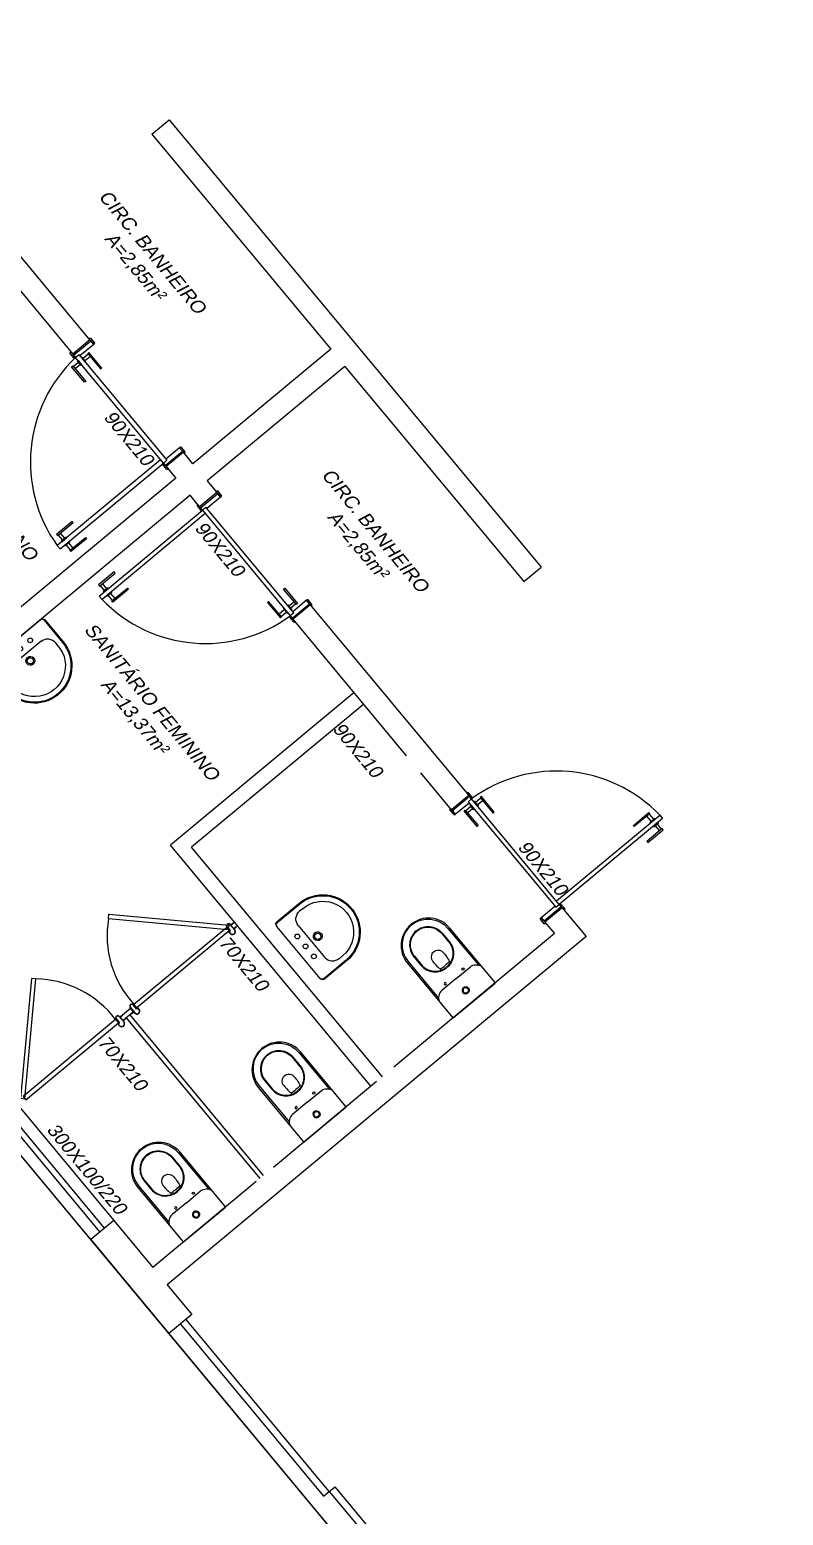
# Model space of a CAD drawing. Header units: metres. Extents: x 2113 to 5678, y -2764 to 956.
# Drawn here: x 2661.81 to 2666.86, y -1652.82 to -1642.87 of the extents above; entities that cross this region are included whole.
import ezdxf

# ---------------------------------------------------------------- set-up
doc = ezdxf.new("R2010")
doc.units = ezdxf.units.M
doc.header["$MEASUREMENT"] = 0
doc.linetypes.add('CONTINU', pattern=[0])
for name, color, linetype in [('_SETOR E', 11, 'Continuous'), ('Layout-int', 7, 'Continuous'), ('PAREDE', 7, 'Continuous'), ('TXT_QUADRAFISCAL_5000', 7, 'Continuous')]:
    doc.layers.add(name, color=color, linetype=linetype)
doc.styles.add('ROMANS', font='romans.shx')
doc.styles.add('util2000', font='arial.ttf', dxfattribs={"oblique": 12.000028})

# ---------------------------------------------------------------- blocks, each defined once
blk = doc.blocks.new('7062617_p')
blk.add_lwpolyline([(184.6, -476.6), (184.6, -2.7, 0.414215), (181.9, 0, -0.000001), (181.9, 0), (0, 0), (-182, 0, 0.412669), (-184.6, -2.7), (-184.6, -476.6, 0.413577), (0, -661.6, 0.413577)], format="xyb", close=True)
at = {"layer": 'Layout-int', "color": 0, "linetype": 'CONTINU'}
for points in [[(0, -112.8, -1), (0, -65)], [(0, -106.8, -1), (0, -71)], [(0, -112.8, 1), (0, -65)], [(0, -106.8, 1), (0, -71)], [(-124.5, -190, -0.31905), (-184.6, -144.4, -0.31905)], [(124.5, -190, 0.31905), (184.6, -144.4, 0.31905)], [(-123.3, -409.4, -0.414214), (0, -286.1, -0.414214)], [(-119.4, -409.4, -0.414214), (0, -290.1, -0.414214)], [(-77.1, -216.9, -1), (-77.1, -202)], [(-77.1, -202, -1), (-77.1, -216.9)], [(123.3, -409.4, 0.414214), (0, -286.1, 0.414214)], [(119.4, -409.4, 0.414214), (0, -290.1, 0.414214)], [(77.1, -202, 1), (77.1, -216.9)], [(77.1, -216.9, 1), (77.1, -202)], [(-45.2, -386.8, -0.078063), (-39.5, -307)], [(-43.1, -395.4, -0.07471), (-45.2, -386.8)], [(0, -424.5, -0.306252), (-43.1, -395.4)], [(-39.5, -307, -0.040129), (0, -303.8, -0.040129)], [(39.5, -307, 0.040129), (0, -303.8, 0.040129)], [(0, -424.5, 0.306252), (43.1, -395.4)], [(45.2, -386.8, 0.078063), (39.5, -307)], [(43.1, -395.4, 0.07471), (45.2, -386.8)], [(0, -657.8, -0.413538), (-173.7, -483.6)], [(0, -606.9, -0.414214), (-123.3, -483.6)], [(0, -603, -0.414214), (-119.4, -483.6)], [(0, -657.8, 0.413538), (173.7, -483.6)], [(0, -603, 0.414214), (119.4, -483.6)], [(0, -606.9, 0.414214), (123.3, -483.6)]]:
    blk.add_lwpolyline(points, format="xyb", dxfattribs=at)
for points in [[(-173.7, -483.6), (-173.7, -164.4)], [(0, -190), (-124.5, -190)], [(0, -190), (124.5, -190)], [(173.7, -483.6), (173.7, -164.4)], [(-39.5, -307), (-44.3, -298.6)], [(39.5, -307), (44.3, -298.6)], [(-123.3, -483.6), (-123.3, -409.4)], [(-119.4, -483.6), (-119.4, -409.4)], [(119.4, -483.6), (119.4, -409.4)], [(123.3, -483.6), (123.3, -409.4)]]:
    blk.add_lwpolyline(points, dxfattribs=at)
blk = doc.blocks.new('7306017_p')
blk.add_lwpolyline([(289, -245), (289, -27, 0.414214), (262, 0), (-262, 0, 0.414213), (-289, -27), (-289, -245, 0.425021), (11, -534, 0.403489)], format="xyb", close=True)
at = {"layer": 'Layout-int', "color": 0, "linetype": 'Continuous'}
for points in [[(-282, -21, -0.414208), (-261, 0)], [(282, -21, 0.414208), (261, 0)], [(-282, -21), (-282, -245, 0.999999), (282, -245), (282, -21)], [(-161, -132, 0.414214), (-239, -211)], [(239, -211, 0.414212), (161, -132)], [(-239, -245, 1.000001), (239, -245)]]:
    blk.add_lwpolyline(points, format="xyb", dxfattribs=at)
at = {"layer": 'Layout-int', "color": 0, "linetype": 'CONTINU'}
for points in [[(-100, -54, 1), (-100, -91)], [(-100, -91, 1), (-100, -54)], [(0, -54, 1), (0, -91)], [(0, -91, 1), (0, -54)], [(100, -54, 1), (100, -91)], [(100, -91, 1), (100, -54)], [(0, -161, 1), (0, -229)], [(0, -161, 1), (0, -229)], [(0, -171, 1), (0, -218)], [(0, -229, 1), (0, -161)], [(0, -229, 1), (0, -161)], [(0, -218, 1), (0, -171)]]:
    blk.add_lwpolyline(points, format="xyb", dxfattribs=at)
at = {"layer": 'Layout-int', "color": 0, "linetype": 'Continuous'}
for points in [[(-239, -245), (-239, -211)], [(-161, -132), (161, -132)], [(239, -245), (239, -211)]]:
    blk.add_lwpolyline(points, dxfattribs=at)
blk = doc.blocks.new('rodoviária')
for p, q in [((3622.1723, -1183.7834, -463), (3626.0723, -1183.7834, -463)), ((3622.1723, -1183.9334, -463), (3622.1723, -1183.7834, -463)), ((3626.0723, -1183.9334, -463), (3626.0723, -1183.7834, -463)), ((3622.1723, -1183.9334, -463), (3624.0473, -1183.9334, -463)), ((3624.0473, -1183.9334, -463), (3624.0473, -1185.1334, -463)), ((3624.1973, -1183.9334, -463), (3624.1973, -1185.1334, -463)), ((3624.1973, -1183.9334, -463), (3626.0723, -1183.9334, -463)), ((3627.7973, -1184.4134, -463), (3627.7973, -1184.2784, -463)), ((3627.7973, -1184.2784, -463), (3627.8073, -1184.2784, -463)), ((3627.7973, -1184.4134, -463), (3627.7973, -1184.2784, -463)), ((3627.7973, -1184.2784, -463), (3627.8073, -1184.2784, -463)), ((3627.8073, -1184.2784, -463), (3627.8073, -1184.4134, -463)), ((3627.8073, -1184.2784, -463), (3627.8073, -1184.4134, -463)), ((3627.8073, -1184.2834, -463), (3627.8523, -1184.2834, -463)), ((3627.8073, -1184.2834, -463), (3627.8523, -1184.2834, -463)), ((3627.8523, -1184.3034, -463), (3627.8073, -1184.3034, -463)), ((3627.8523, -1184.3034, -463), (3627.8073, -1184.3034, -463)), ((3627.8523, -1184.3134, -463), (3627.8523, -1184.2734, -463)), ((3627.8523, -1184.2734, -463), (3627.8573, -1184.2734, -463)), ((3627.8523, -1184.3134, -463), (3627.8523, -1184.2734, -463)), ((3627.8523, -1184.2734, -463), (3627.8573, -1184.2734, -463)), ((3627.8573, -1184.3134, -463), (3627.8523, -1184.3134, -463)), ((3627.8573, -1184.3134, -463), (3627.8523, -1184.3134, -463)), ((3627.8573, -1185.1334, -463), (3627.8573, -1184.2334, -463)), ((3627.8573, -1184.2334, -463), (3627.8873, -1184.2334, -463)), ((3627.8573, -1184.2334, -463), (3627.8873, -1184.2334, -463)), ((3627.8573, -1184.2734, -463), (3627.8573, -1184.3134, -463)), ((3627.8573, -1184.2734, -463), (3627.8573, -1184.3134, -463)), ((3627.8873, -1184.2334, -463), (3627.8873, -1185.1334, -463)), ((3627.8873, -1184.2334, -463), (3627.8873, -1185.1334, -463)), ((3627.8923, -1184.2734, -463), (3627.8873, -1184.2734, -463)), ((3627.8873, -1184.2734, -463), (3627.8873, -1184.3134, -463)), ((3627.8923, -1184.2734, -463), (3627.8873, -1184.2734, -463)), ((3627.8873, -1184.2734, -463), (3627.8873, -1184.3134, -463)), ((3627.8873, -1184.3134, -463), (3627.8923, -1184.3134, -463)), ((3627.8873, -1184.3134, -463), (3627.8923, -1184.3134, -463)), ((3627.8923, -1184.3134, -463), (3627.8923, -1184.2734, -463)), ((3627.8923, -1184.3134, -463), (3627.8923, -1184.2734, -463)), ((3627.9373, -1184.2834, -463), (3627.8923, -1184.2834, -463)), ((3627.9373, -1184.2834, -463), (3627.8923, -1184.2834, -463)), ((3627.8923, -1184.3034, -463), (3627.9373, -1184.3034, -463)), ((3627.8923, -1184.3034, -463), (3627.9373, -1184.3034, -463)), ((3627.9373, -1184.2784, -463), (3627.9373, -1184.4134, -463)), ((3627.9473, -1184.2784, -463), (3627.9373, -1184.2784, -463)), ((3627.9373, -1184.2784, -463), (3627.9373, -1184.4134, -463)), ((3627.9473, -1184.2784, -463), (3627.9373, -1184.2784, -463)), ((3627.9473, -1184.4134, -463), (3627.9473, -1184.2784, -463)), ((3627.9473, -1184.4134, -463), (3627.9473, -1184.2784, -463)), ((3627.8073, -1184.4134, -463), (3627.7973, -1184.4134, -463)), ((3627.8073, -1184.4134, -463), (3627.7973, -1184.4134, -463)), ((3627.9373, -1184.4134, -463), (3627.9473, -1184.4134, -463)), ((3627.9373, -1184.4134, -463), (3627.9473, -1184.4134, -463)), ((3627.1333, -1185.0734, -463), (3626.9983, -1185.0734, -463)), ((3626.9983, -1185.0734, -463), (3626.9983, -1185.0834, -463)), ((3627.1333, -1185.0734, -463), (3626.9983, -1185.0734, -463)), ((3626.9983, -1185.0734, -463), (3626.9983, -1185.0834, -463)), ((3626.9983, -1185.0834, -463), (3627.1333, -1185.0834, -463)), ((3626.9983, -1185.0834, -463), (3627.1333, -1185.0834, -463)), ((3627.0033, -1185.0834, -463), (3627.0033, -1185.1284, -463)), ((3627.0033, -1185.0834, -463), (3627.0033, -1185.1284, -463)), ((3627.0233, -1185.1284, -463), (3627.0233, -1185.0834, -463)), ((3627.0233, -1185.1284, -463), (3627.0233, -1185.0834, -463)), ((3627.1333, -1185.0834, -463), (3627.1333, -1185.0734, -463)), ((3627.1333, -1185.0834, -463), (3627.1333, -1185.0734, -463)), ((3622.9673, -1185.1334, -463), (3621.3073, -1185.1334, -463)), ((3622.9673, -1185.1334, -463), (3622.9673, -1185.2834, -463)), ((3623.1633, -1185.1934, -463), (3623.0283, -1185.1934, -463)), ((3623.0283, -1185.1934, -463), (3623.0283, -1185.2034, -463)), ((3623.1633, -1185.1934, -463), (3623.0283, -1185.1934, -463)), ((3623.0283, -1185.1934, -463), (3623.0283, -1185.2034, -463)), ((3623.0283, -1185.2034, -463), (3623.1633, -1185.2034, -463)), ((3623.0283, -1185.2034, -463), (3623.1633, -1185.2034, -463)), ((3623.0333, -1185.2034, -463), (3623.0333, -1185.2484, -463)), ((3623.0333, -1185.2034, -463), (3623.0333, -1185.2484, -463)), ((3623.0533, -1185.2484, -463), (3623.0533, -1185.2034, -463)), ((3623.0533, -1185.2484, -463), (3623.0533, -1185.2034, -463)), ((3623.1633, -1185.2034, -463), (3623.1633, -1185.1934, -463)), ((3623.1633, -1185.2034, -463), (3623.1633, -1185.1934, -463)), ((3624.0473, -1185.1334, -463), (3623.9473, -1185.1334, -463)), ((3623.9473, -1185.1334, -463), (3623.9473, -1185.2834, -463)), ((3624.1973, -1185.1334, -463), (3624.2973, -1185.1334, -463)), ((3624.2973, -1185.1334, -463), (3624.2973, -1185.2834, -463)), ((3625.0813, -1185.2034, -463), (3625.0813, -1185.1934, -463)), ((3625.0813, -1185.1934, -463), (3625.2163, -1185.1934, -463)), ((3625.0813, -1185.2034, -463), (3625.0813, -1185.1934, -463)), ((3625.0813, -1185.1934, -463), (3625.2163, -1185.1934, -463)), ((3625.2163, -1185.2034, -463), (3625.0813, -1185.2034, -463)), ((3625.2163, -1185.2034, -463), (3625.0813, -1185.2034, -463)), ((3625.1913, -1185.2484, -463), (3625.1913, -1185.2034, -463)), ((3625.1913, -1185.2484, -463), (3625.1913, -1185.2034, -463)), ((3625.2113, -1185.2034, -463), (3625.2113, -1185.2484, -463)), ((3625.2113, -1185.2034, -463), (3625.2113, -1185.2484, -463)), ((3625.2163, -1185.1934, -463), (3625.2163, -1185.2034, -463)), ((3625.2163, -1185.1934, -463), (3625.2163, -1185.2034, -463)), ((3625.2773, -1185.1334, -463), (3626.9373, -1185.1334, -463)), ((3625.2773, -1185.1334, -463), (3625.2773, -1185.2834, -463)), ((3626.9373, -1185.1334, -463), (3626.9373, -1185.2834, -463)), ((3627.8873, -1185.1334, -463), (3626.9673, -1185.1334, -463)), ((3627.8873, -1185.1334, -463), (3626.9673, -1185.1334, -463)), ((3626.9673, -1185.1634, -463), (3627.8873, -1185.1634, -463)), ((3626.9673, -1185.1634, -463), (3627.8873, -1185.1634, -463)), ((3627.0333, -1185.1284, -463), (3626.9933, -1185.1284, -463)), ((3626.9933, -1185.1284, -463), (3626.9933, -1185.1334, -463)), ((3627.0333, -1185.1284, -463), (3626.9933, -1185.1284, -463)), ((3626.9933, -1185.1284, -463), (3626.9933, -1185.1334, -463)), ((3626.9933, -1185.1334, -463), (3627.0333, -1185.1334, -463)), ((3626.9933, -1185.1334, -463), (3627.0333, -1185.1334, -463)), ((3626.9933, -1185.1684, -463), (3626.9933, -1185.1634, -463)), ((3626.9933, -1185.1634, -463), (3627.0333, -1185.1634, -463)), ((3626.9933, -1185.1684, -463), (3626.9933, -1185.1634, -463)), ((3626.9933, -1185.1634, -463), (3627.0333, -1185.1634, -463)), ((3627.0333, -1185.1684, -463), (3626.9933, -1185.1684, -463)), ((3627.0333, -1185.1684, -463), (3626.9933, -1185.1684, -463)), ((3626.9983, -1185.2134, -463), (3627.1333, -1185.2134, -463)), ((3626.9983, -1185.2234, -463), (3626.9983, -1185.2134, -463)), ((3626.9983, -1185.2134, -463), (3627.1333, -1185.2134, -463)), ((3626.9983, -1185.2234, -463), (3626.9983, -1185.2134, -463)), ((3627.1333, -1185.2234, -463), (3626.9983, -1185.2234, -463)), ((3627.1333, -1185.2234, -463), (3626.9983, -1185.2234, -463)), ((3627.0033, -1185.2134, -463), (3627.0033, -1185.1684, -463)), ((3627.0033, -1185.2134, -463), (3627.0033, -1185.1684, -463)), ((3627.0233, -1185.1684, -463), (3627.0233, -1185.2134, -463)), ((3627.0233, -1185.1684, -463), (3627.0233, -1185.2134, -463)), ((3627.0333, -1185.1334, -463), (3627.0333, -1185.1284, -463)), ((3627.0333, -1185.1334, -463), (3627.0333, -1185.1284, -463)), ((3627.0333, -1185.1634, -463), (3627.0333, -1185.1684, -463)), ((3627.0333, -1185.1634, -463), (3627.0333, -1185.1684, -463)), ((3627.1333, -1185.2134, -463), (3627.1333, -1185.2234, -463)), ((3627.1333, -1185.2134, -463), (3627.1333, -1185.2234, -463)), ((3627.9173, -1185.1334, -463), (3627.9173, -1185.2834, -463)), ((3627.9173, -1185.1334, -463), (3628.1673, -1185.1334, -463)), ((3628.1673, -1185.1334, -463), (3628.1673, -1188.7834, -463)), ((3621.3073, -1185.2834, -463), (3622.9673, -1185.2834, -463)), ((3622.9973, -1185.2534, -463), (3623.9173, -1185.2534, -463)), ((3622.9973, -1185.2534, -463), (3623.9173, -1185.2534, -463)), ((3623.9173, -1185.2834, -463), (3622.9973, -1185.2834, -463)), ((3623.9173, -1185.2834, -463), (3622.9973, -1185.2834, -463)), ((3623.0633, -1185.2484, -463), (3623.0233, -1185.2484, -463)), ((3623.0233, -1185.2484, -463), (3623.0233, -1185.2534, -463)), ((3623.0633, -1185.2484, -463), (3623.0233, -1185.2484, -463)), ((3623.0233, -1185.2484, -463), (3623.0233, -1185.2534, -463)), ((3623.0233, -1185.2534, -463), (3623.0633, -1185.2534, -463)), ((3623.0233, -1185.2534, -463), (3623.0633, -1185.2534, -463)), ((3623.0233, -1185.2884, -463), (3623.0233, -1185.2834, -463)), ((3623.0233, -1185.2834, -463), (3623.0633, -1185.2834, -463)), ((3623.0233, -1185.2884, -463), (3623.0233, -1185.2834, -463)), ((3623.0233, -1185.2834, -463), (3623.0633, -1185.2834, -463)), ((3623.0633, -1185.2884, -463), (3623.0233, -1185.2884, -463)), ((3623.0633, -1185.2884, -463), (3623.0233, -1185.2884, -463)), ((3623.0333, -1185.3334, -463), (3623.0333, -1185.2884, -463)), ((3623.0333, -1185.3334, -463), (3623.0333, -1185.2884, -463)), ((3623.0533, -1185.2884, -463), (3623.0533, -1185.3334, -463)), ((3623.0533, -1185.2884, -463), (3623.0533, -1185.3334, -463)), ((3623.0633, -1185.2534, -463), (3623.0633, -1185.2484, -463)), ((3623.0633, -1185.2534, -463), (3623.0633, -1185.2484, -463)), ((3623.0633, -1185.2834, -463), (3623.0633, -1185.2884, -463)), ((3623.0633, -1185.2834, -463), (3623.0633, -1185.2884, -463)), ((3623.8873, -1185.2834, -463), (3623.8873, -1186.1834, -463)), ((3623.9173, -1186.1834, -463), (3623.9173, -1185.2834, -463)), ((3623.9173, -1186.1834, -463), (3623.9173, -1185.2834, -463)), ((3623.9473, -1185.2834, -463), (3624.0473, -1185.2834, -463)), ((3624.0473, -1185.2834, -463), (3624.0473, -1188.7834, -463)), ((3624.1973, -1185.2834, -463), (3624.1973, -1188.7834, -463)), ((3624.2973, -1185.2834, -463), (3624.1973, -1185.2834, -463)), ((3625.2473, -1185.2534, -463), (3624.3273, -1185.2534, -463)), ((3625.2473, -1185.2534, -463), (3624.3273, -1185.2534, -463)), ((3624.3273, -1185.2834, -463), (3625.2473, -1185.2834, -463)), ((3624.3273, -1186.1834, -463), (3624.3273, -1185.2834, -463)), ((3624.3273, -1185.2834, -463), (3625.2473, -1185.2834, -463)), ((3624.3273, -1186.1834, -463), (3624.3273, -1185.2834, -463)), ((3624.3573, -1185.2834, -463), (3624.3573, -1186.1834, -463)), ((3625.1813, -1185.2534, -463), (3625.1813, -1185.2484, -463)), ((3625.1813, -1185.2484, -463), (3625.2213, -1185.2484, -463)), ((3625.1813, -1185.2534, -463), (3625.1813, -1185.2484, -463)), ((3625.1813, -1185.2484, -463), (3625.2213, -1185.2484, -463)), ((3625.2213, -1185.2534, -463), (3625.1813, -1185.2534, -463)), ((3625.2213, -1185.2534, -463), (3625.1813, -1185.2534, -463)), ((3625.1813, -1185.2834, -463), (3625.1813, -1185.2884, -463)), ((3625.2213, -1185.2834, -463), (3625.1813, -1185.2834, -463)), ((3625.1813, -1185.2834, -463), (3625.1813, -1185.2884, -463)), ((3625.2213, -1185.2834, -463), (3625.1813, -1185.2834, -463)), ((3625.1813, -1185.2884, -463), (3625.2213, -1185.2884, -463)), ((3625.1813, -1185.2884, -463), (3625.2213, -1185.2884, -463)), ((3625.1913, -1185.2884, -463), (3625.1913, -1185.3334, -463)), ((3625.1913, -1185.2884, -463), (3625.1913, -1185.3334, -463)), ((3625.2113, -1185.3334, -463), (3625.2113, -1185.2884, -463)), ((3625.2113, -1185.3334, -463), (3625.2113, -1185.2884, -463)), ((3625.2213, -1185.2484, -463), (3625.2213, -1185.2534, -463)), ((3625.2213, -1185.2484, -463), (3625.2213, -1185.2534, -463)), ((3625.2213, -1185.2884, -463), (3625.2213, -1185.2834, -463)), ((3625.2213, -1185.2884, -463), (3625.2213, -1185.2834, -463)), ((3626.4673, -1185.2834, -463), (3625.2773, -1185.2834, -463)), ((3625.9173, -1185.2834, -463), (3625.9173, -1186.8834, -463)), ((3626.0173, -1185.2834, -463), (3626.0173, -1186.7834, -463)), ((3626.9373, -1185.2834, -463), (3626.6173, -1185.2834, -463)), ((3627.9173, -1185.2834, -463), (3628.0173, -1185.2834, -463)), ((3628.0173, -1185.2834, -463), (3628.0173, -1186.6834, -463)), ((3623.0283, -1185.3334, -463), (3623.1633, -1185.3334, -463)), ((3623.0283, -1185.3434, -463), (3623.0283, -1185.3334, -463)), ((3623.0283, -1185.3334, -463), (3623.1633, -1185.3334, -463)), ((3623.0283, -1185.3434, -463), (3623.0283, -1185.3334, -463)), ((3623.1633, -1185.3434, -463), (3623.0283, -1185.3434, -463)), ((3623.1633, -1185.3434, -463), (3623.0283, -1185.3434, -463)), ((3623.1633, -1185.3334, -463), (3623.1633, -1185.3434, -463)), ((3623.1633, -1185.3334, -463), (3623.1633, -1185.3434, -463)), ((3625.2163, -1185.3334, -463), (3625.0813, -1185.3334, -463)), ((3625.0813, -1185.3334, -463), (3625.0813, -1185.3434, -463)), ((3625.2163, -1185.3334, -463), (3625.0813, -1185.3334, -463)), ((3625.0813, -1185.3334, -463), (3625.0813, -1185.3434, -463)), ((3625.0813, -1185.3434, -463), (3625.2163, -1185.3434, -463)), ((3625.0813, -1185.3434, -463), (3625.2163, -1185.3434, -463)), ((3625.2163, -1185.3434, -463), (3625.2163, -1185.3334, -463)), ((3625.2163, -1185.3434, -463), (3625.2163, -1185.3334, -463)), ((3623.8373, -1186.0034, -463), (3623.8273, -1186.0034, -463)), ((3623.8273, -1186.0034, -463), (3623.8273, -1186.1384, -463)), ((3623.8373, -1186.0034, -463), (3623.8273, -1186.0034, -463)), ((3623.8273, -1186.0034, -463), (3623.8273, -1186.1384, -463)), ((3623.8373, -1186.1384, -463), (3623.8373, -1186.0034, -463)), ((3623.8373, -1186.1384, -463), (3623.8373, -1186.0034, -463)), ((3623.9673, -1186.1384, -463), (3623.9673, -1186.0034, -463)), ((3623.9673, -1186.0034, -463), (3623.9773, -1186.0034, -463)), ((3623.9673, -1186.1384, -463), (3623.9673, -1186.0034, -463)), ((3623.9673, -1186.0034, -463), (3623.9773, -1186.0034, -463)), ((3623.9773, -1186.0034, -463), (3623.9773, -1186.1384, -463)), ((3623.9773, -1186.0034, -463), (3623.9773, -1186.1384, -463)), ((3624.2773, -1186.0034, -463), (3624.2673, -1186.0034, -463)), ((3624.2673, -1186.0034, -463), (3624.2673, -1186.1384, -463)), ((3624.2773, -1186.0034, -463), (3624.2673, -1186.0034, -463)), ((3624.2673, -1186.0034, -463), (3624.2673, -1186.1384, -463)), ((3624.2773, -1186.1384, -463), (3624.2773, -1186.0034, -463)), ((3624.2773, -1186.1384, -463), (3624.2773, -1186.0034, -463)), ((3624.4073, -1186.1384, -463), (3624.4073, -1186.0034, -463)), ((3624.4073, -1186.0034, -463), (3624.4173, -1186.0034, -463)), ((3624.4073, -1186.1384, -463), (3624.4073, -1186.0034, -463)), ((3624.4073, -1186.0034, -463), (3624.4173, -1186.0034, -463)), ((3624.4173, -1186.0034, -463), (3624.4173, -1186.1384, -463)), ((3624.4173, -1186.0034, -463), (3624.4173, -1186.1384, -463)), ((3623.8823, -1186.1134, -463), (3623.8373, -1186.1134, -463)), ((3623.8823, -1186.1134, -463), (3623.8373, -1186.1134, -463)), ((3623.8873, -1186.1034, -463), (3623.8823, -1186.1034, -463)), ((3623.8823, -1186.1034, -463), (3623.8823, -1186.1434, -463)), ((3623.8873, -1186.1034, -463), (3623.8823, -1186.1034, -463)), ((3623.8823, -1186.1034, -463), (3623.8823, -1186.1434, -463)), ((3623.8873, -1186.1434, -463), (3623.8873, -1186.1034, -463)), ((3623.8873, -1186.1434, -463), (3623.8873, -1186.1034, -463)), ((3623.9173, -1186.1034, -463), (3623.9223, -1186.1034, -463)), ((3623.9173, -1186.1434, -463), (3623.9173, -1186.1034, -463)), ((3623.9173, -1186.1034, -463), (3623.9223, -1186.1034, -463)), ((3623.9173, -1186.1434, -463), (3623.9173, -1186.1034, -463)), ((3623.9223, -1186.1034, -463), (3623.9223, -1186.1434, -463)), ((3623.9223, -1186.1034, -463), (3623.9223, -1186.1434, -463)), ((3623.9223, -1186.1134, -463), (3623.9673, -1186.1134, -463)), ((3623.9223, -1186.1134, -463), (3623.9673, -1186.1134, -463)), ((3624.3223, -1186.1134, -463), (3624.2773, -1186.1134, -463)), ((3624.3223, -1186.1134, -463), (3624.2773, -1186.1134, -463)), ((3624.3273, -1186.1034, -463), (3624.3223, -1186.1034, -463)), ((3624.3223, -1186.1034, -463), (3624.3223, -1186.1434, -463)), ((3624.3273, -1186.1034, -463), (3624.3223, -1186.1034, -463)), ((3624.3223, -1186.1034, -463), (3624.3223, -1186.1434, -463)), ((3624.3273, -1186.1434, -463), (3624.3273, -1186.1034, -463)), ((3624.3273, -1186.1434, -463), (3624.3273, -1186.1034, -463)), ((3624.3573, -1186.1034, -463), (3624.3623, -1186.1034, -463)), ((3624.3573, -1186.1434, -463), (3624.3573, -1186.1034, -463)), ((3624.3573, -1186.1034, -463), (3624.3623, -1186.1034, -463)), ((3624.3573, -1186.1434, -463), (3624.3573, -1186.1034, -463)), ((3624.3623, -1186.1034, -463), (3624.3623, -1186.1434, -463)), ((3624.3623, -1186.1034, -463), (3624.3623, -1186.1434, -463)), ((3624.3623, -1186.1134, -463), (3624.4073, -1186.1134, -463)), ((3624.3623, -1186.1134, -463), (3624.4073, -1186.1134, -463)), ((3623.8273, -1186.1384, -463), (3623.8373, -1186.1384, -463)), ((3623.8273, -1186.1384, -463), (3623.8373, -1186.1384, -463)), ((3623.8373, -1186.1334, -463), (3623.8823, -1186.1334, -463)), ((3623.8373, -1186.1334, -463), (3623.8823, -1186.1334, -463)), ((3623.8823, -1186.1434, -463), (3623.8873, -1186.1434, -463)), ((3623.8823, -1186.1434, -463), (3623.8873, -1186.1434, -463)), ((3623.8873, -1186.1834, -463), (3623.9173, -1186.1834, -463)), ((3623.8873, -1186.1834, -463), (3623.9173, -1186.1834, -463)), ((3623.9223, -1186.1434, -463), (3623.9173, -1186.1434, -463)), ((3623.9223, -1186.1434, -463), (3623.9173, -1186.1434, -463)), ((3623.9673, -1186.1334, -463), (3623.9223, -1186.1334, -463)), ((3623.9673, -1186.1334, -463), (3623.9223, -1186.1334, -463)), ((3623.9773, -1186.1384, -463), (3623.9673, -1186.1384, -463)), ((3623.9773, -1186.1384, -463), (3623.9673, -1186.1384, -463)), ((3624.2673, -1186.1384, -463), (3624.2773, -1186.1384, -463)), ((3624.2673, -1186.1384, -463), (3624.2773, -1186.1384, -463)), ((3624.2773, -1186.1334, -463), (3624.3223, -1186.1334, -463)), ((3624.2773, -1186.1334, -463), (3624.3223, -1186.1334, -463)), ((3624.3223, -1186.1434, -463), (3624.3273, -1186.1434, -463)), ((3624.3223, -1186.1434, -463), (3624.3273, -1186.1434, -463)), ((3624.3573, -1186.1834, -463), (3624.3273, -1186.1834, -463)), ((3624.3573, -1186.1834, -463), (3624.3273, -1186.1834, -463)), ((3624.3623, -1186.1434, -463), (3624.3573, -1186.1434, -463)), ((3624.3623, -1186.1434, -463), (3624.3573, -1186.1434, -463)), ((3624.4073, -1186.1334, -463), (3624.3623, -1186.1334, -463)), ((3624.4073, -1186.1334, -463), (3624.3623, -1186.1334, -463)), ((3624.4173, -1186.1384, -463), (3624.4073, -1186.1384, -463)), ((3624.4173, -1186.1384, -463), (3624.4073, -1186.1384, -463)), ((3628.0173, -1186.7834, -463), (3626.0173, -1186.7834, -463)), ((3628.0173, -1186.8834, -463), (3625.9173, -1186.8834, -463)), ((3626.5832, -1186.914, -463), (3626.5821, -1186.914, -463)), ((3626.5821, -1186.916, -463), (3626.6274, -1186.916, -463)), ((3626.5852, -1186.9034, -463), (3626.5852, -1186.8959, -463)), ((3626.5857, -1186.9039, -463), (3626.5852, -1186.9034, -463)), ((3626.5857, -1186.9039, -463), (3626.5852, -1186.9044, -463)), ((3626.5852, -1186.912, -463), (3626.5852, -1186.9044, -463)), ((3626.5873, -1186.8834, -463), (3626.5873, -1186.914, -463)), ((3626.5873, -1186.914, -463), (3626.5873, -1186.8938, -463)), ((3626.6173, -1186.914, -463), (3626.5873, -1186.914, -463)), ((3626.5873, -1186.914, -463), (3626.6173, -1186.914, -463)), ((3626.6173, -1186.914, -463), (3626.5873, -1186.914, -463)), ((3626.6173, -1186.914, -463), (3626.5873, -1186.914, -463)), ((3626.6173, -1186.8834, -463), (3626.6173, -1186.914, -463)), ((3626.6173, -1186.914, -463), (3626.6173, -1186.8938, -463)), ((3626.6188, -1186.9039, -463), (3626.6193, -1186.9034, -463)), ((3626.6188, -1186.9039, -463), (3626.6193, -1186.9044, -463)), ((3626.6193, -1186.9034, -463), (3626.6193, -1186.8959, -463)), ((3626.6193, -1186.912, -463), (3626.6193, -1186.9044, -463)), ((3626.6274, -1186.914, -463), (3626.6213, -1186.914, -463)), ((3628.0173, -1186.8334, -463), (3628.0173, -1187.7334, -463)), ((3626.5957, -1186.9442, -463), (3626.5821, -1186.9442, -463)), ((3626.5891, -1186.9402, -463), (3626.6023, -1186.9402, -463)), ((3626.5957, -1186.9442, -463), (3626.5943, -1186.9417, -463)), ((3626.5943, -1186.9417, -463), (3626.6018, -1186.9417, -463)), ((3626.6023, -1186.9412, -463), (3626.6018, -1186.9417, -463)), ((3626.6023, -1186.9402, -463), (3626.6114, -1186.9402, -463)), ((3626.6023, -1186.9412, -463), (3626.6028, -1186.9417, -463)), ((3626.6028, -1186.9417, -463), (3626.6103, -1186.9417, -463)), ((3626.6088, -1186.9442, -463), (3626.6103, -1186.9417, -463)), ((3626.6118, -1186.9442, -463), (3626.6088, -1186.9442, -463)), ((3626.6159, -1186.9457, -463), (3626.6114, -1186.9402, -463)), ((3626.6118, -1186.9482, -463), (3626.6118, -1186.9442, -463)), ((3626.6118, -1186.9542, -463), (3626.6118, -1186.9522, -463)), ((3626.6274, -1186.9542, -463), (3626.6118, -1186.9542, -463)), ((3626.6143, -1186.9472, -463), (3626.6128, -1186.9472, -463)), ((3626.6128, -1186.9482, -463), (3626.6128, -1186.9472, -463)), ((3626.6128, -1186.9532, -463), (3626.6128, -1186.9522, -463)), ((3626.6143, -1186.9532, -463), (3626.6128, -1186.9532, -463)), ((3626.6143, -1186.9532, -463), (3626.6143, -1186.9472, -463)), ((3626.6159, -1186.9522, -463), (3626.6159, -1186.9457, -463)), ((3626.6274, -1186.9522, -463), (3626.6159, -1186.9522, -463)), ((3626.5957, -1187.7573, -463), (3626.5821, -1187.7573, -463)), ((3626.5821, -1187.7855, -463), (3626.6274, -1187.7855, -463)), ((3626.5832, -1187.7875, -463), (3626.5821, -1187.7875, -463)), ((3626.5852, -1187.7895, -463), (3626.5852, -1187.797, -463)), ((3626.5857, -1187.7975, -463), (3626.5852, -1187.797, -463)), ((3626.5857, -1187.7975, -463), (3626.5852, -1187.798, -463)), ((3626.5852, -1187.798, -463), (3626.5852, -1187.8056, -463)), ((3626.5852, -1187.8056, -463), (3626.5873, -1187.8076, -463)), ((3626.5873, -1187.7855, -463), (3626.5873, -1187.8794, -463)), ((3626.5873, -1187.7875, -463), (3626.5873, -1187.8076, -463)), ((3626.6173, -1187.7875, -463), (3626.5873, -1187.7875, -463)), ((3626.5891, -1187.7613, -463), (3626.6023, -1187.7613, -463)), ((3626.5957, -1187.7573, -463), (3626.5943, -1187.7598, -463)), ((3626.5943, -1187.7598, -463), (3626.6018, -1187.7598, -463)), ((3626.6023, -1187.7603, -463), (3626.6018, -1187.7598, -463)), ((3626.6023, -1187.7603, -463), (3626.6028, -1187.7598, -463)), ((3626.6023, -1187.7613, -463), (3626.6114, -1187.7613, -463)), ((3626.6028, -1187.7598, -463), (3626.6103, -1187.7598, -463)), ((3626.6088, -1187.7573, -463), (3626.6103, -1187.7598, -463)), ((3626.6118, -1187.7573, -463), (3626.6088, -1187.7573, -463)), ((3626.6159, -1187.7558, -463), (3626.6114, -1187.7613, -463)), ((3626.6118, -1187.7472, -463), (3626.6118, -1187.7492, -463)), ((3626.6274, -1187.7472, -463), (3626.6118, -1187.7472, -463)), ((3626.6118, -1187.7532, -463), (3626.6118, -1187.7573, -463)), ((3626.6143, -1187.7482, -463), (3626.6128, -1187.7482, -463)), ((3626.6128, -1187.7482, -463), (3626.6128, -1187.7492, -463)), ((3626.6128, -1187.7532, -463), (3626.6128, -1187.7542, -463)), ((3626.6143, -1187.7542, -463), (3626.6128, -1187.7542, -463)), ((3626.6143, -1187.7482, -463), (3626.6143, -1187.7542, -463)), ((3626.6274, -1187.7492, -463), (3626.6159, -1187.7492, -463)), ((3626.6159, -1187.7492, -463), (3626.6159, -1187.7558, -463)), ((3626.6173, -1187.7855, -463), (3626.6173, -1187.8794, -463)), ((3626.6173, -1187.7875, -463), (3626.6173, -1187.8076, -463)), ((3626.6193, -1187.8056, -463), (3626.6173, -1187.8076, -463)), ((3626.6188, -1187.7975, -463), (3626.6193, -1187.797, -463)), ((3626.6188, -1187.7975, -463), (3626.6193, -1187.798, -463)), ((3626.6193, -1187.7895, -463), (3626.6193, -1187.797, -463)), ((3626.6193, -1187.798, -463), (3626.6193, -1187.8056, -463)), ((3626.6274, -1187.7875, -463), (3626.6213, -1187.7875, -463)), ((3626.5832, -1187.8794, -463), (3626.5821, -1187.8794, -463)), ((3626.5821, -1187.8814, -463), (3626.6274, -1187.8814, -463)), ((3626.5957, -1187.9096, -463), (3626.5821, -1187.9096, -463)), ((3626.5852, -1187.8613, -463), (3626.5873, -1187.8592, -463)), ((3626.5852, -1187.8688, -463), (3626.5852, -1187.8613, -463)), ((3626.5857, -1187.8693, -463), (3626.5852, -1187.8688, -463)), ((3626.5857, -1187.8693, -463), (3626.5852, -1187.8698, -463)), ((3626.5852, -1187.8774, -463), (3626.5852, -1187.8698, -463)), ((3626.5873, -1187.8794, -463), (3626.5873, -1187.8592, -463)), ((3626.6173, -1187.8794, -463), (3626.5873, -1187.8794, -463)), ((3626.5891, -1187.9056, -463), (3626.6023, -1187.9056, -463)), ((3626.5957, -1187.9096, -463), (3626.5943, -1187.9071, -463)), ((3626.5943, -1187.9071, -463), (3626.6018, -1187.9071, -463)), ((3626.6023, -1187.9066, -463), (3626.6018, -1187.9071, -463)), ((3626.6023, -1187.9056, -463), (3626.6114, -1187.9056, -463)), ((3626.6023, -1187.9066, -463), (3626.6028, -1187.9071, -463)), ((3626.6028, -1187.9071, -463), (3626.6103, -1187.9071, -463)), ((3626.6088, -1187.9096, -463), (3626.6103, -1187.9071, -463)), ((3626.6118, -1187.9096, -463), (3626.6088, -1187.9096, -463)), ((3626.6159, -1187.9111, -463), (3626.6114, -1187.9056, -463)), ((3626.6118, -1187.9136, -463), (3626.6118, -1187.9096, -463)), ((3626.6159, -1187.9176, -463), (3626.6159, -1187.9111, -463)), ((3628.0173, -1187.818, -463), (3626.6173, -1187.818, -463)), ((3628.0173, -1187.8488, -463), (3626.6173, -1187.8488, -463)), ((3626.6173, -1187.8794, -463), (3626.6173, -1187.8592, -463)), ((3626.6193, -1187.8613, -463), (3626.6173, -1187.8592, -463)), ((3626.6188, -1187.8693, -463), (3626.6193, -1187.8688, -463)), ((3626.6188, -1187.8693, -463), (3626.6193, -1187.8698, -463)), ((3626.6193, -1187.8688, -463), (3626.6193, -1187.8613, -463)), ((3626.6193, -1187.8774, -463), (3626.6193, -1187.8698, -463)), ((3626.6274, -1187.8794, -463), (3626.6213, -1187.8794, -463)), ((3628.0173, -1187.8834, -463), (3628.0173, -1188.7834, -463)), ((3626.6118, -1187.9196, -463), (3626.6118, -1187.9176, -463)), ((3626.6274, -1187.9196, -463), (3626.6118, -1187.9196, -463)), ((3626.6143, -1187.9126, -463), (3626.6128, -1187.9126, -463)), ((3626.6128, -1187.9136, -463), (3626.6128, -1187.9126, -463)), ((3626.6128, -1187.9186, -463), (3626.6128, -1187.9176, -463)), ((3626.6143, -1187.9186, -463), (3626.6128, -1187.9186, -463)), ((3626.6143, -1187.9186, -463), (3626.6143, -1187.9126, -463)), ((3626.6274, -1187.9176, -463), (3626.6159, -1187.9176, -463)), ((3624.6073, -1188.7834, -463), (3627.6073, -1188.7834, -463)), ((3627.6073, -1188.7834, -463), (3628.0173, -1188.7834, -463)), ((3627.6073, -1188.7834, -463), (3627.6073, -1188.9834, -463)), ((3628.1673, -1188.7834, -463), (3628.4273, -1188.7834, -463)), ((3628.4273, -1188.7834, -463), (3628.4273, -1188.9834, -463)), ((3629.9273, -1188.8334, -463), (3629.9273, -1188.7834, -463)), ((3631.4273, -1188.7834, -463), (3629.9273, -1188.7834, -463)), ((3627.6073, -1188.8634, -463), (3624.6073, -1188.8634, -463)), ((3627.6073, -1188.9034, -463), (3624.6073, -1188.9034, -463)), ((3629.9273, -1188.8334, -463), (3628.4273, -1188.8334, -463)), ((3628.4273, -1188.8834, -463), (3629.9273, -1188.8834, -463)), ((3629.9273, -1188.8834, -463), (3629.9273, -1188.8334, -463)), ((3629.9273, -1188.8334, -463), (3631.4273, -1188.8334, -463)), ((3627.6073, -1188.9834, -463), (3624.6073, -1188.9834, -463)), ((3627.6073, -1188.9834, -463), (3628.4273, -1188.9834, -463)), ((3628.4273, -1188.9834, -463), (3634.4273, -1188.9834, -463))]:
    blk.add_line(p, q)
at = {"elevation": -463}
for points in [[(3622.9573, -1185.1334), (3622.9573, -1185.1284), (3622.9623, -1185.1234), (3623.0023, -1185.1234), (3623.0073, -1185.1284), (3623.0073, -1185.1334)], [(3622.9573, -1185.1334), (3622.9573, -1185.1284), (3622.9623, -1185.1234), (3623.0023, -1185.1234), (3623.0073, -1185.1284), (3623.0073, -1185.1334)], [(3623.9573, -1185.1334), (3623.9573, -1185.1284), (3623.9523, -1185.1234), (3623.9123, -1185.1234), (3623.9073, -1185.1284), (3623.9073, -1185.1334)], [(3623.9573, -1185.1334), (3623.9573, -1185.1284), (3623.9523, -1185.1234), (3623.9123, -1185.1234), (3623.9073, -1185.1284), (3623.9073, -1185.1334)], [(3624.2873, -1185.1334), (3624.2873, -1185.1284), (3624.2923, -1185.1234), (3624.3323, -1185.1234), (3624.3373, -1185.1284), (3624.3373, -1185.1334)], [(3624.2873, -1185.1334), (3624.2873, -1185.1284), (3624.2923, -1185.1234), (3624.3323, -1185.1234), (3624.3373, -1185.1284), (3624.3373, -1185.1334)], [(3625.2873, -1185.1334), (3625.2873, -1185.1284), (3625.2823, -1185.1234), (3625.2423, -1185.1234), (3625.2373, -1185.1284), (3625.2373, -1185.1334)], [(3625.2873, -1185.1334), (3625.2873, -1185.1284), (3625.2823, -1185.1234), (3625.2423, -1185.1234), (3625.2373, -1185.1284), (3625.2373, -1185.1334)], [(3626.9673, -1185.1334), (3626.9673, -1185.1284), (3626.9623, -1185.1234), (3626.9223, -1185.1234), (3626.9173, -1185.1284), (3626.9173, -1185.1334)], [(3627.9373, -1185.1334), (3627.9373, -1185.1284), (3627.9323, -1185.1234), (3627.8923, -1185.1234), (3627.8873, -1185.1284), (3627.8873, -1185.1334)], [(3623.0073, -1185.1334), (3623.0073, -1185.2534), (3622.9973, -1185.2534), (3622.9973, -1185.2834), (3622.9773, -1185.2834), (3622.9773, -1185.1334)], [(3623.0073, -1185.1334), (3623.0073, -1185.2534), (3622.9973, -1185.2534), (3622.9973, -1185.2834), (3622.9773, -1185.2834), (3622.9773, -1185.1334)], [(3623.9073, -1185.1334), (3623.9073, -1185.2534), (3623.9173, -1185.2534), (3623.9173, -1185.2834), (3623.9373, -1185.2834), (3623.9373, -1185.1334)], [(3623.9073, -1185.1334), (3623.9073, -1185.2534), (3623.9173, -1185.2534), (3623.9173, -1185.2834), (3623.9373, -1185.2834), (3623.9373, -1185.1334)], [(3624.3373, -1185.1334), (3624.3373, -1185.2534), (3624.3273, -1185.2534), (3624.3273, -1185.2834), (3624.3073, -1185.2834), (3624.3073, -1185.1334)], [(3624.3373, -1185.1334), (3624.3373, -1185.2534), (3624.3273, -1185.2534), (3624.3273, -1185.2834), (3624.3073, -1185.2834), (3624.3073, -1185.1334)], [(3625.2373, -1185.1334), (3625.2373, -1185.2534), (3625.2473, -1185.2534), (3625.2473, -1185.2834), (3625.2673, -1185.2834), (3625.2673, -1185.1334)], [(3625.2373, -1185.1334), (3625.2373, -1185.2534), (3625.2473, -1185.2534), (3625.2473, -1185.2834), (3625.2673, -1185.2834), (3625.2673, -1185.1334)], [(3626.9773, -1185.2834), (3626.9773, -1185.1634), (3626.9673, -1185.1634), (3626.9673, -1185.1334), (3626.9473, -1185.1334), (3626.9473, -1185.2834)], [(3626.9773, -1185.2834), (3626.9773, -1185.1634), (3626.9673, -1185.1634), (3626.9673, -1185.1334), (3626.9473, -1185.1334), (3626.9473, -1185.2834)], [(3627.8773, -1185.2834), (3627.8773, -1185.1634), (3627.8873, -1185.1634), (3627.8873, -1185.1334), (3627.9073, -1185.1334), (3627.9073, -1185.2834)], [(3627.8773, -1185.2834), (3627.8773, -1185.1634), (3627.8873, -1185.1634), (3627.8873, -1185.1334), (3627.9073, -1185.1334), (3627.9073, -1185.2834)], [(3622.9973, -1185.2834), (3622.9973, -1185.2884), (3622.9923, -1185.2934), (3622.9523, -1185.2934), (3622.9473, -1185.2884), (3622.9473, -1185.2834)], [(3623.9673, -1185.2834), (3623.9673, -1185.2884), (3623.9623, -1185.2934), (3623.9223, -1185.2934), (3623.9173, -1185.2884), (3623.9173, -1185.2834)], [(3624.2773, -1185.2834), (3624.2773, -1185.2884), (3624.2823, -1185.2934), (3624.3223, -1185.2934), (3624.3273, -1185.2884), (3624.3273, -1185.2834)], [(3625.2473, -1185.2834), (3625.2473, -1185.2884), (3625.2523, -1185.2934), (3625.2923, -1185.2934), (3625.2973, -1185.2884), (3625.2973, -1185.2834)], [(3626.9273, -1185.2834), (3626.9273, -1185.2884), (3626.9323, -1185.2934), (3626.9723, -1185.2934), (3626.9773, -1185.2884), (3626.9773, -1185.2834)], [(3626.9273, -1185.2834), (3626.9273, -1185.2884), (3626.9323, -1185.2934), (3626.9723, -1185.2934), (3626.9773, -1185.2884), (3626.9773, -1185.2834)], [(3627.9273, -1185.2834), (3627.9273, -1185.2884), (3627.9223, -1185.2934), (3627.8823, -1185.2934), (3627.8773, -1185.2884), (3627.8773, -1185.2834)], [(3627.9273, -1185.2834), (3627.9273, -1185.2884), (3627.9223, -1185.2934), (3627.8823, -1185.2934), (3627.8773, -1185.2884), (3627.8773, -1185.2834)], [(3626.0298, -1187.5177), (3626.0085, -1187.4964), (3626.5785, -1186.9265), (3626.5998, -1186.9477)], [(3626.6098, -1187.7537), (3626.5797, -1187.7537), (3626.5797, -1186.9477), (3626.6098, -1186.9477)], [(3626.6098, -1187.9131), (3626.5797, -1187.9131), (3626.5797, -1188.7191), (3626.6098, -1188.7191)], [(3626.0298, -1188.1492), (3626.0085, -1188.1704), (3626.5785, -1188.7404), (3626.5998, -1188.7191)]]:
    blk.add_lwpolyline(points, close=True, dxfattribs=at)
for centre, radius, start, end in [((3627.9267, -1185.1921, -463), 0.9612, 94.14098, 176.49927), ((3623.9567, -1185.2247, -463), 0.9612, 183.50073, 265.85902), ((3624.2879, -1185.2247, -463), 0.9612, 274.14098, 356.49927), ((3626.5821, -1186.9291, -463), 0.0151, 90, 270), ((3626.5821, -1186.9291, -463), 0.0131, 90, 302.20423), ((3626.5832, -1186.912, -463), 0.00201, 270, 0), ((3626.5872, -1186.8959, -463), 0.00202, 88.14293, 179.97871), ((3626.6173, -1186.8959, -463), 0.00201, 0, 90), ((3626.6213, -1186.912, -463), 0.00201, 180, 270), ((3626.6274, -1186.9341, -463), 0.0201, 270, 90), ((3626.6274, -1186.9341, -463), 0.0181, 270, 90), ((3626.6123, -1186.9482, -463), 0.000503, 180, 0), ((3626.6123, -1186.9522, -463), 0.000503, 0, 180), ((3626.5472, -1187.0708, -463), 0.6837, 220.81133, 272.72456), ((3626.5821, -1187.7724, -463), 0.0151, 90, 270), ((3626.5821, -1187.7724, -463), 0.0131, 57.79577, 270), ((3626.5832, -1187.7895, -463), 0.00201, 0, 90), ((3626.6123, -1187.7492, -463), 0.000503, 180, 0), ((3626.6123, -1187.7532, -463), 0.000503, 0, 180), ((3626.6213, -1187.7895, -463), 0.00201, 90, 180), ((3626.6274, -1187.7673, -463), 0.0201, 270, 90), ((3626.6274, -1187.7673, -463), 0.0181, 270, 90), ((3626.5472, -1188.596, -463), 0.6837, 87.27544, 139.18867), ((3626.5821, -1187.8945, -463), 0.0151, 90, 270), ((3626.5821, -1187.8945, -463), 0.0131, 90, 302.20423), ((3626.5832, -1187.8774, -463), 0.00201, 270, 0), ((3626.6213, -1187.8774, -463), 0.00201, 180, 270), ((3626.6274, -1187.8995, -463), 0.0201, 270, 90), ((3626.6274, -1187.8995, -463), 0.0181, 270, 90), ((3626.6123, -1187.9136, -463), 0.000503, 180, 0), ((3626.6123, -1187.9176, -463), 0.000503, 0, 180)]:
    blk.add_arc(centre, radius, start, end)
for name, p, xscale, yscale, zscale, rotation in [('7062617_p', (3628.0173, -1185.9834, -463), 0.001000000000000014, 0.001000000000000014, 0.001000000000000014, 270), ('7306017_p', (3627.017, -1186.6834, -463), -0.0008664955168951689, 0.0008664955168951689, 0.0008664955168951567, 180), ('7062617_p', (3628.0173, -1187.2834, -463), 0.001000000000000014, 0.001000000000000014, 0.001000000000000014, 270), ('7062617_p', (3628.0173, -1188.3334, -463), 0.001000000000000014, 0.001000000000000014, 0.001000000000000014, 270)]:
    blk.add_blockref(name, p, dxfattribs=dict(xscale=xscale, yscale=yscale, zscale=zscale, rotation=rotation))
at = {"lineweight": 9, "xscale": -0.0008664955168951689, "yscale": 0.0008664955168951689, "zscale": 0.0008664955168951567, "rotation": 90}
blk.add_blockref('7306017_p', (3624.1973, -1186.8154, -463), dxfattribs=at)
at = {"char_height": 0.09, "width": 1.969368, "attachment_point": 5, "style": 'util2000'}
for s, insert in [('CIRC. BANHEIRO\\PA=2,85m²', (3622.7819, -1184.5179, -463)), ('CIRC. BANHEIRO\\PA=2,85m²', (3625.1712, -1184.5625, -463)), ('90X210', (3627.6288, -1185.0623, -463)), ('90X210', (3623.6403, -1185.3542, -463)), ('90X210', (3624.6013, -1185.36, -463)), ('90X210', (3626.2285, -1185.5104, -463)), ('SANITÁRIO MASCULINO\\PA=13,37m²', (3623.1193, -1186.4412, -463)), ('SANITÁRIO FEMININO\\PA=13,37m²', (3625.0982, -1186.4477, -463)), ('70X210', (3626.8407, -1187.0131, -463)), ('70X210', (3626.8349, -1188.064, -463)), ('300X100/220', (3627.2256, -1188.7002, -463))]:
    blk.add_mtext(s, dxfattribs=dict(at, insert=insert))

msp = doc.modelspace()

# ---------------------------------------------------------------- linework, layer by layer
at = {"layer": '_SETOR E', "flags": 128}
msp.add_lwpolyline([(2657.3741, -1645.1462), (2665.3716, -1638.4978), (2665.3716, -1638.4978), (2669.8094, -1644.1491), (2670.162, -1644.5732), (2670.3172, -1644.7599), (2670.4598, -1644.9314), (2674.583, -1649.8914), (2666.7393, -1656.4119), (2657.3741, -1645.1462)], dxfattribs=at)
at = {"layer": 'TXT_QUADRAFISCAL_5000', "lineweight": 100}
msp.add_circle((2591.4109, -1762.7195), 237.9528, dxfattribs=at)
msp.add_circle((2591.4109, -1762.7195), 237.9528, dxfattribs=at)

# ---------------------------------------------------------------- block references
at = {"rotation": 309.7368446514157}
msp.add_blockref('rodoviária', (1257.5413, 1898.6861, 463), dxfattribs=at)

# ---------------------------------------------------------------- texts
at = {"layer": 'PAREDE', "style": 'ROMANS'}
msp.add_text('RUA  REINALDO GASPARETTO', height=3, rotation=310, dxfattribs=at).set_placement((2631.5421, -1644.5311))

doc.saveas('drawing.dxf')
